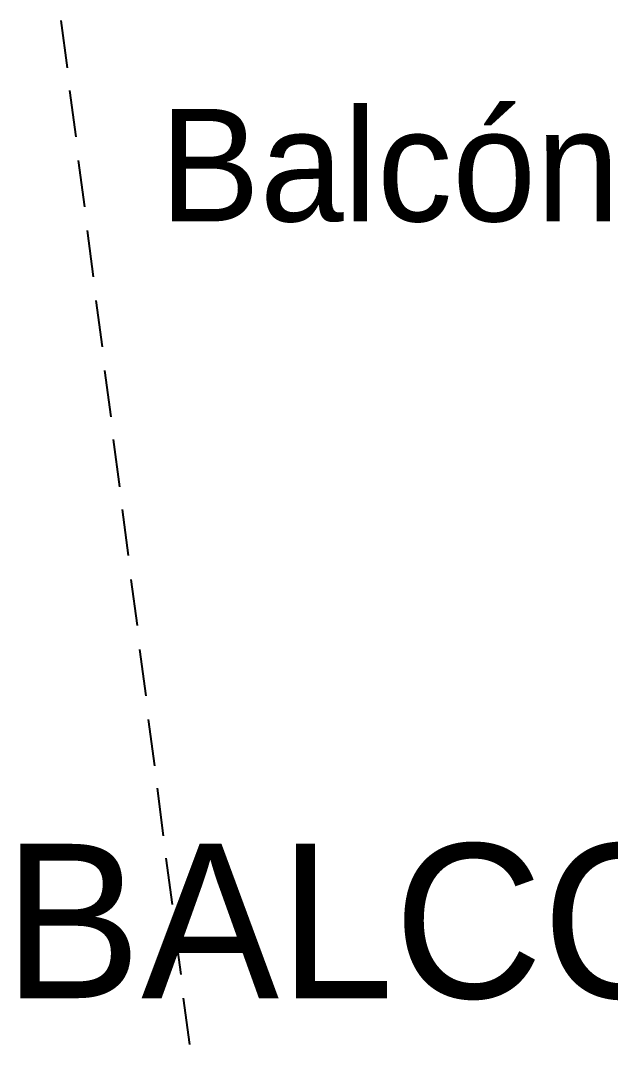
# Model space of a CAD drawing. Header units: feet. Extents: x -84 to 198, y -22 to 181.
# Drawn here: x 129.26 to 135.55, y 129.39 to 140.31 of the extents above; entities that cross this region are included whole.
import ezdxf
from ezdxf.enums import TextEntityAlignment as Align

# ---------------------------------------------------------------- set-up
doc = ezdxf.new("R2010")
doc.units = ezdxf.units.FT
for name, color, linetype in [('A-LINEA', 7, 'CONTINUOUS'), ('A-NOMBRE-ESPACIO', 2, 'CONTINUOUS'), ('A-TEXTO-PDF', 3, 'CONTINUOUS')]:
    doc.layers.add(name, color=color, linetype=linetype)

msp = doc.modelspace()

# ---------------------------------------------------------------- linework, layer by layer
at = {"layer": 'A-LINEA'}
for p, q in [((129.6933, 140.3111), (129.76, 139.8044)), ((129.7867, 139.5644), (129.8533, 139.0711)), ((129.88, 138.8178), (129.9467, 138.3244)), ((129.9733, 138.0711), (130.04, 137.5778)), ((130.0667, 137.3244), (130.1333, 136.8311)), ((130.16, 136.5778), (130.2267, 136.0844)), ((130.2533, 135.8444), (130.32, 135.3378)), ((130.3467, 135.0978), (130.4133, 134.6044)), ((130.44, 134.3511), (130.5067, 133.8578)), ((130.5333, 133.6044), (130.6, 133.1111)), ((130.6267, 132.8578), (130.6933, 132.3644)), ((130.72, 132.1244), (130.7867, 131.6178)), ((130.8133, 131.3778), (130.88, 130.8844)), ((130.9067, 130.6311), (130.9733, 130.1378)), ((131, 129.8844), (131.0667, 129.3911))]:
    msp.add_line(p, q, dxfattribs=at)

# ---------------------------------------------------------------- texts
at = {"layer": 'A-NOMBRE-ESPACIO'}
msp.add_text('Balcón', height=1.2, dxfattribs=at).set_placement((133.2, 138.1689), align=Align.CENTER)
at = {"layer": 'A-TEXTO-PDF'}
msp.add_text('BALCONY', height=1.646, dxfattribs=at).set_placement((134.3431, 129.8852), align=Align.CENTER)

doc.saveas('drawing.dxf')
